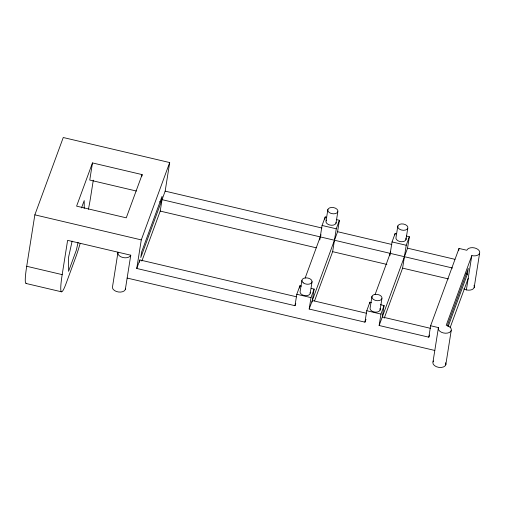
<?xml version="1.0" encoding="UTF-8"?>
<svg xmlns="http://www.w3.org/2000/svg" width="505" height="505" viewBox="0 0 505 505"><rect width="100%" height="100%" fill="white"/><g stroke="black" fill="none" stroke-linecap="round" stroke-linejoin="round"><path stroke-width="0.76" d="M84.215 208.388L84.221 200.561L81.52 207.909M26.702 283.185A43.935 4.173 -76.8 0 1 26.708 266.28L34.851 214.846L63.258 137.518L169.693 162.559L165.167 191.136L162.036 199.658L160.224 211.09L141.861 261.079M80.175 243.378A43.935 4.173 -76.8 0 1 75.763 257.165L66.149 283.337A43.935 4.173 -76.8 0 1 62.184 274.625L67.613 240.342L130.763 255.202L125.335 289.485M141.892 176.163L142.139 174.604L92.472 162.919L89.757 180.058L136.369 191.029M93.305 180.152L90.591 197.297A43.935 4.173 -76.8 0 1 88.419 209.297M295.772 303.568L294.989 305.702L136.76 268.464L141.286 239.894L169.693 162.559M139.531 262.228L139.891 259.942L296.593 296.814M161.139 202.088L162.048 196.376L141.69 251.793L140.781 257.512L161.139 202.088L159.643 201.741M294.989 305.702L296.801 294.27L299.932 285.748L301.428 286.095M299.572 288.033L299.932 285.748M301.895 280.42L300.084 291.846A5.126 3.144 9 0 0 305.601 295.684A5.126 3.144 9 0 0 310.133 292.294M310.247 293.127L312.058 281.695M319.779 239.944L322.07 225.464L325.207 216.942L326.697 217.289M365.992 319.324L364.951 322.165L309.18 309.041L310.992 297.609L314.123 289.087L311.137 288.38M324.841 219.227L325.207 216.942M312.071 302.041L314.123 289.087M326.066 220.893L327.878 209.468M335.995 223.229L337.807 211.803A5.126 3.144 9 0 0 331.305 207.467A5.126 3.144 9 0 0 329.411 212.637A5.126 3.144 9 0 0 337.807 211.803M314.552 300.917L332.644 251.667L336.267 228.803L339.398 220.281L336.406 219.574M309.18 309.041L337.586 231.707L339.398 220.281M364.951 322.165L366.763 310.733L369.894 302.211L371.39 302.558M369.654 303.732L369.894 302.211M371.97 296.353L370.159 307.785A5.126 3.144 9 0 0 375.354 312.134A5.126 3.144 9 0 0 379.975 308.473M380.095 310.12L381.9 298.689A5.126 3.144 9 0 0 375.404 294.352A5.126 3.144 9 0 0 373.504 299.522A5.126 3.144 9 0 0 381.9 298.689M389.86 255.644L392.031 241.933L395.169 233.405L396.659 233.758M429.597 335.061L428.808 337.188L379.141 325.504L380.953 314.072L384.084 305.55L380.347 304.666M394.923 234.926L395.169 233.405M384.084 305.55L382.272 316.976L430.418 328.307M397.839 225.931L396.027 237.356A5.126 3.144 9 0 0 401.223 241.712A5.126 3.144 9 0 0 405.843 238.044M405.963 239.698L407.769 228.266A5.126 3.144 9 0 0 401.267 223.93A5.126 3.144 9 0 0 399.373 229.1A5.126 3.144 9 0 0 407.769 228.266M384.242 318.112L402.605 268.13L406.228 245.272L409.359 236.744L406.367 236.043M379.141 325.504L407.548 248.17L409.359 236.744M428.808 337.188L430.62 325.763L459.026 248.428L466.828 250.265A6.59 4.04 9 0 1 474.624 247.936A6.59 4.04 9 0 1 479.605 253.276L474.17 287.56M432.993 361.883L438.428 327.6L430.62 325.763M458.666 250.72L459.026 248.428M447.594 326.003L447.929 323.863L468.286 268.439L467.384 274.158L448.112 326.621M445.77 364.894L451.199 330.605A6.59 4.04 9 0 0 446.224 325.264L471.809 255.606A6.59 4.04 9 0 0 479.605 253.276M466.38 289.895L471.809 255.606M72.133 241.112L68.56 257.279L68.554 271.362L76.381 250.051L78.086 242.356M92.472 162.919L76.596 206.141L126.263 217.832L142.139 174.604M136.76 268.464L139.891 259.942M305.14 278.059L321.047 234.762M375.101 294.522L390.744 251.938M450.144 327.594L468.185 278.463M322.07 225.464L336.267 228.803M392.031 241.933L406.228 245.272M165.167 191.136L321.868 228.007M337.586 231.707L391.829 244.47M407.548 248.17L454.923 259.324M162.036 199.658L452.556 268.029M465.888 273.805L467.384 274.158M160.224 211.09L316.162 247.785M332.644 251.667L386.887 264.431M402.605 268.13L448.453 278.918M34.851 214.846L141.286 239.894M296.801 294.27L310.992 297.609M366.763 310.733L380.953 314.072M312.311 300.513L366.554 313.277M127.146 278.059L434.805 350.457M26.708 266.28L62.184 274.625M26.077 283.475L61.553 291.821M336.115 222.421A5.126 3.144 9 0 1 329.935 225.047A5.126 3.144 9 0 1 326.52 220.161M125.48 288.443A6.59 4.04 9 0 1 118.385 291.985A6.59 4.04 9 0 1 112.564 286.48L117.993 252.197A6.59 4.04 9 0 0 122.968 257.531A6.59 4.04 9 0 0 130.763 255.202M474.018 285.439A6.59 4.04 9 0 1 471.544 289.756A6.59 4.04 9 0 1 463.811 288.898M451.199 330.605A6.59 4.04 9 0 1 443.403 332.94A6.59 4.04 9 0 1 438.428 327.6M445.618 362.773A6.59 4.04 9 0 1 438.82 367.387A6.59 4.04 9 0 1 433.58 360.942M303.221 282.825A5.126 3.144 9 0 0 311.825 282.491A5.126 3.144 9 0 0 305.878 277.857A5.126 3.144 9 0 0 303.221 282.825"/></g></svg>
